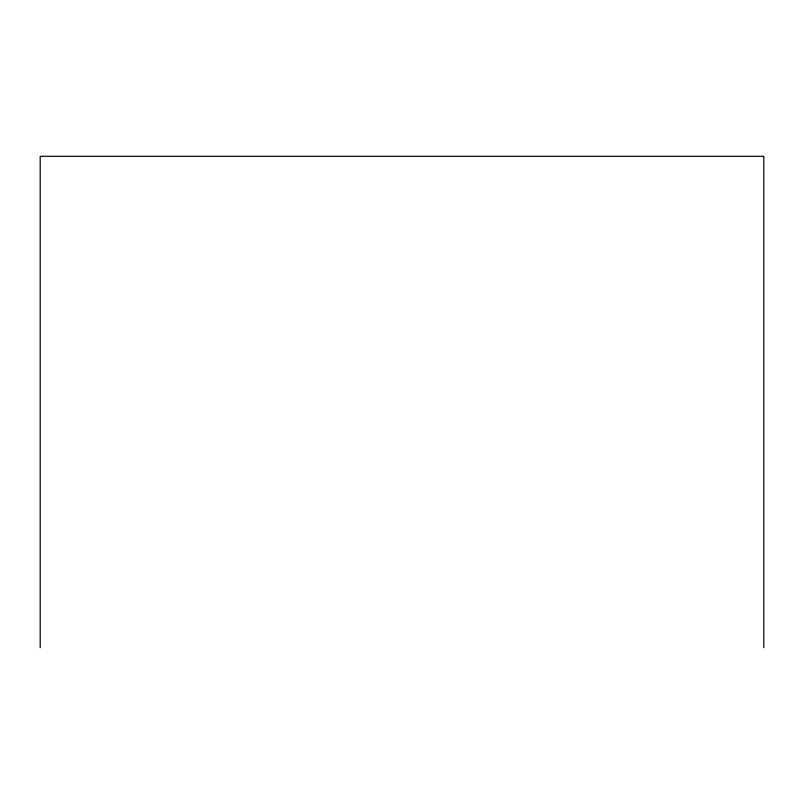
<?xml version="1.0" encoding="UTF-8"?>
<svg xmlns="http://www.w3.org/2000/svg" width="804" height="804" viewBox="0 0 804 804"><rect width="100%" height="100%" fill="white"/><g stroke="black" fill="none" stroke-linecap="round" stroke-linejoin="round"><path stroke-width="1.21" d="M763.8 647.692L763.8 156.308L40.2 156.308L40.2 647.692"/></g></svg>
